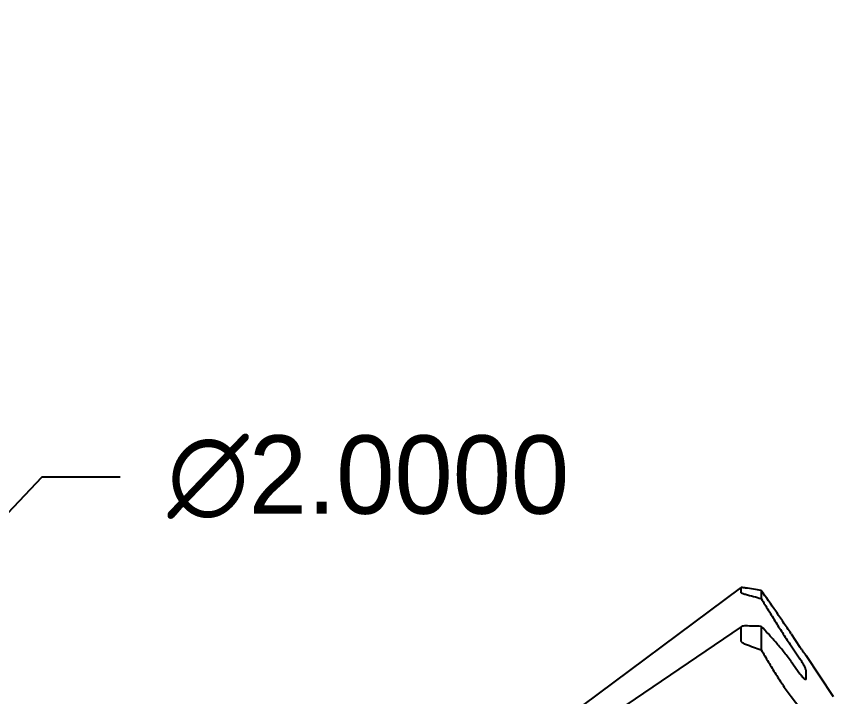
# Model space of a CAD drawing. Header units: inches. Extents: x -164 to 250, y -285 to 80.
# Drawn here: x 25.257 to 27.134, y -191.107 to -189.545 of the extents above; entities that cross this region are included whole.
import ezdxf

# ---------------------------------------------------------------- set-up
doc = ezdxf.new("R2010")
doc.units = ezdxf.units.IN
doc.header["$MEASUREMENT"] = 0
for name, color, linetype in [('LAYER_CURVE', 7, 'Continuous'), ('LAYER_CUT_FEAT', 7, 'Continuous'), ('LAYER_FEATURE', 7, 'Continuous'), ('trajectories', 3, 'Continuous')]:
    doc.layers.add(name, color=color, linetype=linetype)
doc.dimstyles.get("Standard").update_dxf_attribs({"dimtxt": 0.18, "dimasz": 0.18, "dimexe": 0.18, "dimexo": 0.0625, "dimgap": 0.09, "dimtad": 0, "dimtih": 1, "dimtoh": 1, "dimdec": 4, "dimzin": 0, "dimdsep": 46, "dimtxsty": 'Standard', "dimcen": 0.09, "dimadec": 0, "dimazin": 0, "dimtfac": 1, "dimtdec": 4, "dimtofl": 0, "dimtmove": 0, "dimatfit": 3, "dimfxl": 1, "dimtolj": 1, "dimtzin": 0, "dimarcsym": 0})

# ---------------------------------------------------------------- blocks, each defined once
blk = doc.blocks.new('*D88')
at = {"layer": 'Defpoints', "color": 0, "transparency": 16777216}
for p in [(24.4196, -191.5446), (23.0411, -192.9936)]:
    blk.add_point(p, dxfattribs=at)
at = {"layer": 'trajectories', "color": 0, "lineweight": -2, "transparency": 16777216}
for p, q in [((25.3157, -190.6027), (24.5437, -191.4142)), ((25.4957, -190.6027), (25.3157, -190.6027)), ((23.7304, -192.3591), (23.7304, -192.1791)), ((23.6404, -192.2691), (23.8204, -192.2691))]:
    blk.add_line(p, q, dxfattribs=at)
at = {"layer": 'trajectories', "color": 0, "transparency": 16777216}
blk.add_solid([(24.522, -191.3935), (24.5654, -191.4348), (24.4196, -191.5446)], dxfattribs=at)
at = {"layer": 'trajectories', "color": 0, "transparency": 16777216, "insert": (26.0657, -190.6027), "char_height": 0.18, "attachment_point": 5}
blk.add_mtext('\\A1;∅2.0000', dxfattribs=at)
blk = doc.blocks.new('*D92')
at = {"layer": 'Defpoints', "color": 0, "transparency": 16777216}
for p in [(24.4996, -189.3647), (24.4996, -190.7691), (23.7304, -192.2691)]:
    blk.add_point(p, dxfattribs=at)
at = {"layer": 'trajectories', "color": 0, "lineweight": -2, "transparency": 16777216}
for p, q in [((23.7304, -192.2066), (23.7304, -189.1847)), ((24.4996, -190.7066), (24.4996, -189.1847)), ((23.9104, -189.3647), (24.3196, -189.3647)), ((24.4996, -189.3647), (24.6796, -189.3647))]:
    blk.add_line(p, q, dxfattribs=at)
at = {"layer": 'trajectories', "color": 0, "transparency": 16777216}
for points in [[(23.9104, -189.3347), (23.9104, -189.3947), (23.7304, -189.3647)], [(24.3196, -189.3347), (24.3196, -189.3947), (24.4996, -189.3647)]]:
    blk.add_solid(points, dxfattribs=at)
at = {"layer": 'trajectories', "color": 0, "transparency": 16777216, "insert": (25.2046, -189.3647), "char_height": 0.18, "attachment_point": 5}
blk.add_mtext('\\A1;0.7693', dxfattribs=at)

msp = doc.modelspace()

# ---------------------------------------------------------------- linework, layer by layer
at = {"color": 7, "linetype": 'Continuous'}
for p, q in [((26.49008, -191.17752), (26.92127, -190.85672)), ((26.4899, -191.24), (26.9226, -190.94608)), ((27.03663, -190.96231), (27.05709, -190.99293)), ((27.03663, -190.99018), (27.05709, -191.01989)), ((27.03663, -191.02566), (27.05709, -191.05421)), ((27.07109, -191.01284), (27.07123, -191.01295)), ((27.07123, -191.01295), (27.07124, -191.01293)), ((27.07124, -191.01293), (27.07124, -191.01245)), ((27.07124, -191.06507), (27.07124, -191.04707)), ((27.03663, -191.10656), (27.05709, -191.13245))]:
    msp.add_line(p, q, dxfattribs=at)
for points, knots in [([(27.05709, -190.99293), (27.05871, -190.99537), (27.0611, -190.9989), (27.0642, -191.00339), (27.06623, -191.00628), (27.06796, -191.00872), (27.06935, -191.01063), (27.07035, -191.01194), (27.07088, -191.01262), (27.07109, -191.01284)], [0, 0, 0, 0, 0.3612195, 0.5254513, 0.6718985, 0.7960282, 0.8939709, 0.9626672, 1, 1, 1, 1]), ([(27.07124, -191.04707), (27.07124, -191.04681), (27.07117, -191.04621), (27.07086, -191.04479), (27.0701, -191.04261), (27.06878, -191.0396), (27.06702, -191.03609), (27.06489, -191.03222), (27.06163, -191.02673), (27.05896, -191.02261), (27.05709, -191.01989)], [0, 0, 0, 0, 0.0255874, 0.057743, 0.1415442, 0.2495506, 0.3782187, 0.5230073, 0.678699, 1, 1, 1, 1]), ([(27.05709, -191.05421), (27.05781, -191.05521), (27.05922, -191.05712), (27.06136, -191.05978), (27.06339, -191.06209), (27.06527, -191.06399), (27.06694, -191.06543), (27.06822, -191.06631), (27.06912, -191.06673), (27.06979, -191.06693), (27.07031, -191.06691), (27.07056, -191.06678)], [0, 0, 0, 0, 0.1953342, 0.376554, 0.5396566, 0.6811491, 0.7982752, 0.8893455, 0.92515, 0.9548821, 1, 1, 1, 1]), ([(27.07056, -191.06678), (27.07067, -191.06672), (27.07088, -191.06654), (27.0711, -191.06615), (27.07122, -191.06564), (27.07124, -191.06527), (27.07124, -191.06507)], [0, 0, 0, 0, 0.1984575, 0.4188777, 0.6822092, 1, 1, 1, 1])]:
    msp.add_open_spline(points, degree=3, knots=knots, dxfattribs=at)
at = {"layer": 'LAYER_CURVE', "color": 4, "linetype": 'Continuous'}
msp.add_circle((23.73036, -192.26909), 1.53097, dxfattribs=at)
at = {"layer": 'LAYER_CUT_FEAT', "color": 7, "linetype": 'Continuous'}
for p, q in [((26.92142, -190.85661), (26.92132, -190.85678)), ((26.92132, -190.85678), (26.92132, -190.867)), ((26.96819, -190.86303), (26.96819, -190.88161)), ((26.92132, -190.94811), (26.92132, -190.97779)), ((26.96819, -190.9454), (26.96819, -190.99933))]:
    msp.add_line(p, q, dxfattribs=at)
for centre, radius, start, end in [((26.35882, -194.58379), 3.77033, 80.69886, 81.25444), ((29.07459, -183.1122), 8.04989, 254.564471, 254.830913), ((26.90781, -192.43282), 1.48864, 87.67537, 89.06568), ((27.70026, -188.91857), 2.20578, 249.61934, 250.61669)]:
    msp.add_arc(centre, radius, start, end, dxfattribs=at)
for points, knots in [([(26.93208, -190.8573), (26.93085, -190.85711), (26.92905, -190.85685), (26.92673, -190.85659), (26.9252, -190.85644), (26.92387, -190.85636), (26.92278, -190.85635), (26.92199, -190.85641), (26.92155, -190.85651), (26.92142, -190.85661)], [0, 0, 0, 0, 0.3489175, 0.5075102, 0.6515651, 0.7770011, 0.8792335, 0.954374, 1, 1, 1, 1]), ([(26.92132, -190.867), (26.92132, -190.86718), (26.92161, -190.8676), (26.9223, -190.86811), (26.92335, -190.8687), (26.92528, -190.86956), (26.92823, -190.87061), (26.93073, -190.87136), (26.93208, -190.87174)], [0, 0, 0, 0, 0.0445581, 0.1169856, 0.2178421, 0.3433587, 0.6488122, 1, 1, 1, 1]), ([(27.03663, -190.96231), (27.03366, -190.95786), (27.02774, -190.94907), (27.01606, -190.93186), (26.99637, -190.90311), (26.97942, -190.87884), (26.96819, -190.86303)], [0, 0, 0, 0, 0.1330716, 0.2635692, 0.5176094, 1, 1, 1, 1]), ([(26.96819, -190.88161), (26.97366, -190.89062), (26.9847, -190.90873), (26.9987, -190.93135), (27.01012, -190.94953), (27.01882, -190.9632), (27.02763, -190.97677), (27.03359, -190.98576), (27.03663, -190.99018)], [0, 0, 0, 0, 0.2462246, 0.495875, 0.6217353, 0.7480494, 0.8744916, 1, 1, 1, 1]), ([(26.9226, -190.94608), (26.92223, -190.94633), (26.92159, -190.94689), (26.92132, -190.94773), (26.92132, -190.94811)], [0, 0, 0, 0, 0.5334588, 1, 1, 1, 1]), ([(26.93208, -190.94438), (26.93025, -190.94435), (26.92763, -190.94445), (26.92445, -190.94515), (26.92313, -190.94572), (26.9226, -190.94608)], [0, 0, 0, 0, 0.5640062, 0.8026126, 1, 1, 1, 1]), ([(27.03663, -191.02566), (27.03373, -191.02162), (27.02785, -191.01388), (27.01898, -191.00268), (27.01025, -190.99207), (26.99894, -190.97875), (26.98506, -190.96313), (26.97377, -190.95114), (26.96819, -190.9454)], [0, 0, 0, 0, 0.1413617, 0.276168, 0.4061178, 0.5319824, 0.7726329, 1, 1, 1, 1]), ([(26.92132, -190.97779), (26.92132, -190.97862), (26.92197, -190.97995), (26.92329, -190.98138), (26.92519, -190.98294), (26.92814, -190.98466), (26.93071, -190.98576), (26.93208, -190.98627)], [0, 0, 0, 0, 0.175799, 0.2864816, 0.4112042, 0.6923392, 1, 1, 1, 1]), ([(26.96819, -190.99933), (26.97361, -191.00868), (26.98183, -191.02265), (26.993, -191.0411), (27.00148, -191.05477), (27.01007, -191.06826), (27.01875, -191.08149), (27.02753, -191.0943), (27.03351, -191.10261), (27.03663, -191.10656)], [0, 0, 0, 0, 0.2548444, 0.3818766, 0.5083968, 0.6341373, 0.758716, 0.8813792, 1, 1, 1, 1])]:
    msp.add_open_spline(points, degree=3, knots=knots, dxfattribs=at)
at = {"layer": 'LAYER_FEATURE', "color": 7, "linetype": 'Continuous'}
for p, q in [((27.07124, -191.01245), (27.07102, -191.01257)), ((27.13449, -191.10732), (27.07124, -191.01245))]:
    msp.add_line(p, q, dxfattribs=at)

# ---------------------------------------------------------------- dimensions: what is measured, and where the dimension line sits
at = {"layer": 'trajectories'}
dim = msp.add_linear_dim(base=(24.4996135243, -189.3647279006), p1=(23.7303635243, -192.2690871786), p2=(24.4996135243, -190.7690871786), dimstyle='Standard', dxfattribs=at)
dim.commit()
dim.dimension.update_dxf_attribs({"geometry": '*D92', "text_midpoint": (25.2046135243, -189.3647279006)})
dim = msp.add_diameter_dim_2p(p1=(23.04109, -192.99359), p2=(24.41963, -191.54458), dimstyle='Standard', dxfattribs=at)
dim.commit()
dim.dimension.update_dxf_attribs({"geometry": '*D88', "text_midpoint": (26.06569, -190.60271), "dimtype": 163})

doc.saveas('drawing.dxf')
